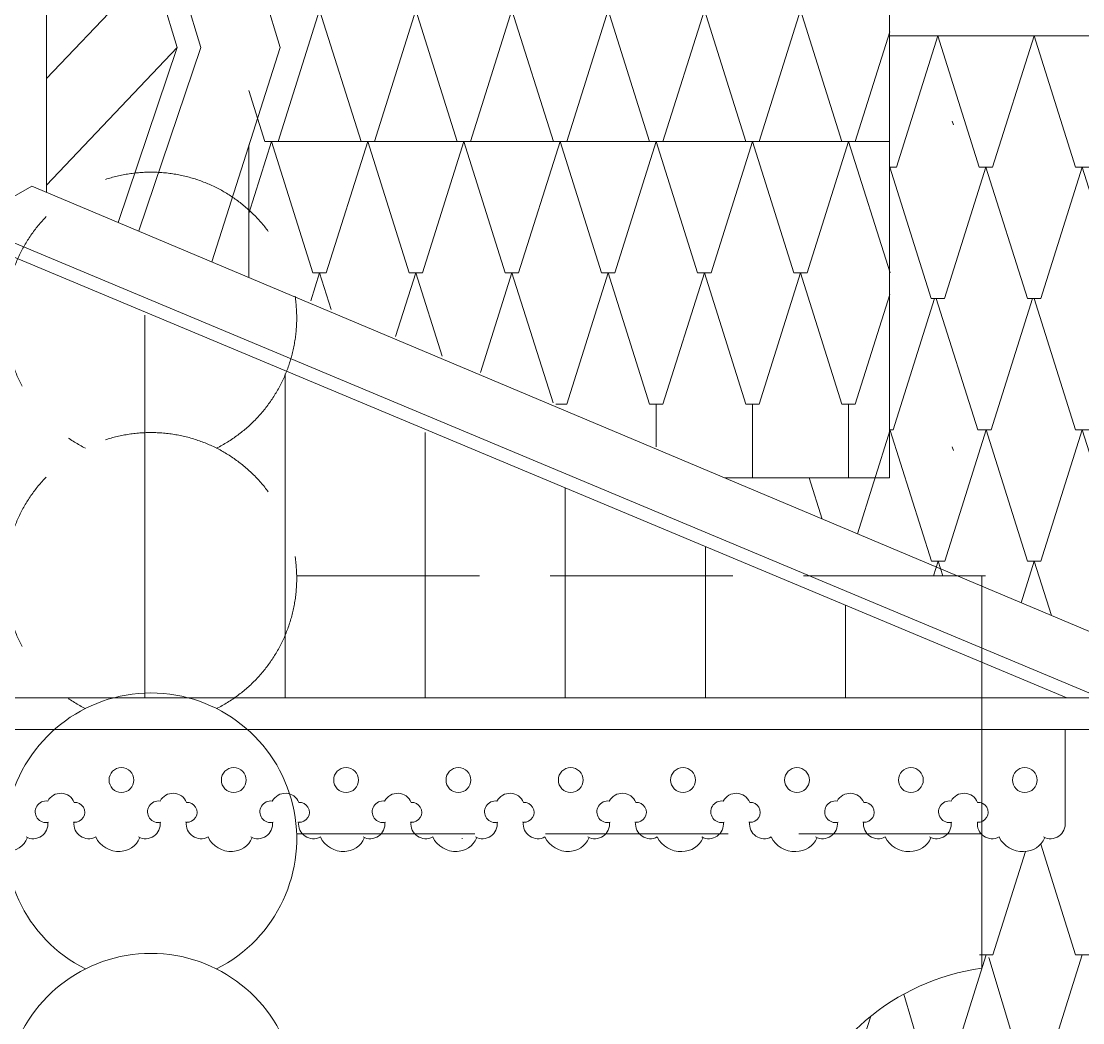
# Model space of a CAD drawing. Header units: millimetres. Extents: x 2399 to 111977, y 1313 to 59551.
# Drawn here: x 75553 to 77192, y 39727 to 41273 of the extents above; entities that cross this region are included whole.
import ezdxf

# ---------------------------------------------------------------- set-up
doc = ezdxf.new("R2010")
doc.units = ezdxf.units.MM
doc.linetypes.add('Невидимая', pattern=[391.222223, 282.222223, -109])
doc.layers.add('hatch1', color=7, linetype='Continuous', lineweight=20, true_color=0x6a6a6a)
doc.layers.add('main line', color=7, linetype='Continuous', lineweight=13)

msp = doc.modelspace()

# ---------------------------------------------------------------- linework, layer by layer
at = {"layer": 'hatch1', "color": 251, "linetype": 'Continuous', "lineweight": 20, "true_color": 0x6a6a6a}
for p, q in [((76013.6521, 41289.8265), (75949.704, 41087.1768)), ((76013.6521, 41289.8265), (76077.6002, 41087.1768)), ((76162.1397, 41289.8265), (76098.1915, 41087.1768)), ((76162.1397, 41289.8265), (76226.0878, 41087.1768)), ((76310.6273, 41289.8265), (76246.6791, 41087.1768)), ((76310.6273, 41289.8265), (76374.5754, 41087.1768)), ((76459.1149, 41289.8265), (76395.1667, 41087.1768)), ((76459.1149, 41289.8265), (76523.063, 41087.1768)), ((76607.6024, 41289.8265), (76543.6543, 41087.1768)), ((76607.6024, 41289.8265), (76671.5506, 41087.1768)), ((76756.09, 41289.8265), (76692.1419, 41087.1768)), ((76756.09, 41289.8265), (76820.0382, 41087.1768)), ((76894.0371, 41256.424), (76840.6295, 41087.1768)), ((76968.1644, 41250.1817), (76904.2162, 41047.532)), ((76968.1644, 41250.1817), (77032.1125, 41047.532)), ((77116.652, 41250.1817), (77052.7038, 41047.532)), ((77116.652, 41250.1817), (77180.6001, 41047.532)), ((75904.368, 41165.5919), (75929.1126, 41087.1768)), ((76990.4532, 41118.2734), (76992.1133, 41113.0124)), ((75939.4083, 41087.1768), (75904.368, 40976.1351)), ((75929.1126, 41087.1768), (75949.704, 41087.1768)), ((75939.4083, 41087.1768), (76003.3564, 40884.5271)), ((76087.8959, 41087.1768), (76023.9478, 40884.5271)), ((76077.6002, 41087.1768), (76098.1915, 41087.1768)), ((76087.8959, 41087.1768), (76151.844, 40884.5271)), ((76236.3835, 41087.1768), (76172.4353, 40884.5271)), ((76226.0878, 41087.1768), (76246.6791, 41087.1768)), ((76236.3835, 41087.1768), (76300.3316, 40884.5271)), ((76384.8711, 41087.1768), (76320.9229, 40884.5271)), ((76374.5754, 41087.1768), (76395.1667, 41087.1768)), ((76384.8711, 41087.1768), (76448.8192, 40884.5271)), ((76533.3586, 41087.1768), (76469.4105, 40884.5271)), ((76523.063, 41087.1768), (76543.6543, 41087.1768)), ((76533.3586, 41087.1768), (76597.3068, 40884.5271)), ((76681.8462, 41087.1768), (76617.8981, 40884.5271)), ((76671.5506, 41087.1768), (76692.1419, 41087.1768)), ((76681.8462, 41087.1768), (76745.7944, 40884.5271)), ((76830.3338, 41087.1768), (76766.3857, 40884.5271)), ((76820.0382, 41087.1768), (76840.6295, 41087.1768)), ((76830.3338, 41087.1768), (76894.282, 40884.5271)), ((76904.2162, 41047.532), (76893.6254, 41047.532)), ((76893.9206, 41047.532), (76957.8687, 40844.8823)), ((77042.4082, 41047.532), (76978.46, 40844.8823)), ((77052.7038, 41047.532), (77032.1125, 41047.532)), ((77042.4082, 41047.532), (77106.3563, 40844.8823)), ((77190.8958, 41047.532), (77126.9476, 40844.8823)), ((77201.1914, 41047.532), (77180.6001, 41047.532)), ((77190.8958, 41047.532), (77254.8439, 40844.8823)), ((76013.6521, 40884.5271), (75999.9732, 40841.1791)), ((76003.3564, 40884.5271), (76023.9478, 40884.5271)), ((76013.6521, 40884.5271), (76031.5235, 40827.8933)), ((76162.1397, 40884.5271), (76131.0438, 40785.9853)), ((76151.844, 40884.5271), (76172.4353, 40884.5271)), ((76162.1397, 40884.5271), (76202.7661, 40755.7832)), ((76310.6273, 40884.5271), (76262.1145, 40730.7916)), ((76300.3316, 40884.5271), (76320.9229, 40884.5271)), ((76310.6273, 40884.5271), (76310.393, 40883.7847)), ((76310.6273, 40884.5271), (76374.0088, 40683.673)), ((76310.6273, 40884.5271), (76310.9333, 40883.5572)), ((76459.1149, 40884.5271), (76395.1667, 40681.8774)), ((76448.8192, 40884.5271), (76469.4105, 40884.5271)), ((76459.1149, 40884.5271), (76523.063, 40681.8774)), ((76607.6024, 40884.5271), (76543.6543, 40681.8774)), ((76597.3068, 40884.5271), (76617.8981, 40884.5271)), ((76607.6024, 40884.5271), (76671.5506, 40681.8774)), ((76756.09, 40884.5271), (76692.1419, 40681.8774)), ((76745.7944, 40884.5271), (76766.3857, 40884.5271)), ((76756.09, 40884.5271), (76820.0382, 40681.8774)), ((76894.0371, 40851.1246), (76840.6295, 40681.8774)), ((76962.8913, 40844.8823), (76898.9432, 40642.2326)), ((76978.46, 40844.8823), (76957.8687, 40844.8823)), ((76965.6406, 40844.8823), (77029.5887, 40642.2326)), ((77114.1282, 40844.8823), (77050.18, 40642.2326)), ((77126.9476, 40844.8823), (77106.3563, 40844.8823)), ((77116.8774, 40844.8823), (77180.8255, 40642.2326)), ((76378.2728, 40681.8774), (76395.1667, 40681.8774)), ((76523.063, 40681.8774), (76543.6543, 40681.8774)), ((76533.3586, 40681.8774), (76533.3586, 40615.785)), ((76671.5506, 40681.8774), (76692.1419, 40681.8774)), ((76681.8462, 40681.8774), (76681.8462, 40567.851)), ((76820.0382, 40681.8774), (76840.6295, 40681.8774)), ((76830.3338, 40681.8774), (76830.3338, 40567.851)), ((76894.683, 40642.2326), (76843.9454, 40481.4467)), ((76898.9432, 40642.2326), (76893.6254, 40642.2326)), ((76894.683, 40640.8882), (76958.2069, 40439.5829)), ((77042.7463, 40642.2326), (76978.7982, 40439.5829)), ((77050.18, 40642.2326), (77029.5887, 40642.2326)), ((77042.6336, 40642.2326), (77106.5817, 40439.5829)), ((77191.1212, 40642.2326), (77127.1731, 40439.5829)), ((77201.4169, 40642.2326), (77180.8255, 40642.2326)), ((77191.0085, 40642.2326), (77254.9566, 40439.5829)), ((76990.4532, 40615.6093), (76992.1133, 40610.3483)), ((76769.6672, 40567.851), (76789.7285, 40504.2774)), ((76978.7982, 40439.5829), (76958.2069, 40439.5829)), ((76968.6153, 40439.5829), (76961.4248, 40416.7965)), ((76968.5025, 40439.5829), (76975.693, 40416.7965)), ((77116.9901, 40439.5829), (77096.6242, 40375.0439)), ((77127.1731, 40439.5829), (77106.5817, 40439.5829)), ((77116.8774, 40439.5829), (77143.4681, 40355.3179)), ((76233.5352, 40012.0384), (76233.8567, 40011.0192)), ((77103.4796, 39991.4692), (77053.042, 39831.6338)), ((77126.8428, 40002.7035), (77180.8255, 39831.6338)), ((77042.6336, 39831.6338), (76978.6855, 39628.9841)), ((77053.042, 39831.6338), (77032.4507, 39831.6338)), ((77047.0428, 39827.9439), (77106.469, 39628.9841)), ((77191.0085, 39831.6338), (77127.0603, 39628.9841)), ((77201.4169, 39831.6338), (77180.8255, 39831.6338)), ((76915.5663, 39771.368), (76958.0942, 39628.9841)), ((76864.4452, 39737.1557), (76830.3106, 39628.9841))]:
    msp.add_line(p, q, dxfattribs=at)
at = {"layer": 'main line', "color": 7, "linetype": 'Continuous', "lineweight": 13}
for p, q in [((75952.8027, 41232.2053), (75553.0181, 42537.3894)), ((76893.6254, 42470.5378), (76893.6254, 40567.851)), ((75830.4381, 41232.2053), (75552.5143, 42139.5485)), ((75591.7793, 42011.3591), (75591.7793, 41008.7329)), ((75793.9566, 41232.2053), (75591.7793, 41892.2574)), ((75755.7489, 41356.9428), (75591.7793, 41184.5224)), ((76893.6254, 41250.1817), (78139.7289, 41250.1817)), ((75793.9566, 41232.2053), (75591.7793, 41019.6081)), ((75793.9566, 41232.2053), (75702.6598, 40962.0412)), ((75830.4381, 41232.2053), (75734.755, 40949.0616)), ((75952.8027, 41232.2053), (75847.1403, 40901.4127)), ((75929.1126, 41087.1768), (76893.6254, 41087.1768)), ((75904.368, 40877.102), (75904.368, 41082.1504)), ((75469.9193, 40960.9039), (75569.4425, 41018.3636)), ((75569.2175, 41018.2337), (77347.6398, 40269.3414)), ((75469.9193, 40960.8807), (77219.7434, 40228.5703)), ((75469.9193, 40938.4306), (77167.3116, 40228.5703)), ((75743.9714, 40228.5703), (75743.9714, 40818.9094)), ((75960.2871, 40228.5703), (75960.2871, 40728.4448)), ((76176.6028, 40228.5703), (76176.6028, 40637.9802)), ((76638.758, 40567.851), (76893.6254, 40567.851)), ((76392.9185, 40228.5703), (76392.9185, 40552.4264)), ((76609.2342, 40228.5703), (76609.2342, 40461.9618)), ((77035.761, 39811.2081), (77035.761, 40416.7965)), ((76825.5499, 40228.5703), (76825.5499, 40371.4972)), ((77335.0492, 40228.5703), (74070.4388, 40228.5703)), ((77328.1466, 40179.4455), (74109.1805, 40179.4455)), ((77164.601, 40036.4966), (77164.601, 40179.5611))]:
    msp.add_line(p, q, dxfattribs=at)
at = {"layer": 'main line', "color": 7, "linetype": 'Невидимая', "lineweight": 13}
for p, q in [((75978.285, 40416.7965), (77041.8788, 40416.7965)), ((77035.761, 40018.8627), (75978.2508, 40018.8627))]:
    msp.add_line(p, q, dxfattribs=at)
at = {"layer": 'main line', "color": 7, "linetype": 'Continuous', "lineweight": 13, "flags": 128}
for points in [[(75595.2721, 40036.4966, -1.219803903), (75593.8417, 40069.1785, -0.63216014), (75634.8057, 40067.1802, -1.067465283), (75634.571, 40036.4966, 0.60309642), (75667.9627, 40013.7303)], [(75595.2721, 40036.4966, -1.219803903), (75593.8417, 40069.1785, -0.63216014), (75634.8057, 40067.1802, -1.067465283), (75634.571, 40036.4966, 0.60309642), (75667.9627, 40013.7303)], [(75595.2721, 40036.4966, -1.219803903), (75593.8417, 40069.1785, -0.63216014), (75634.8057, 40067.1802, -1.067465283), (75634.571, 40036.4966, 0.60309642), (75667.9627, 40013.7303)], [(75595.2721, 40036.4966, -1.219803903), (75593.8417, 40069.1785, -0.63216014), (75634.8057, 40067.1802, -1.067465283), (75634.571, 40036.4966, 0.60309642), (75667.9627, 40013.7303)], [(75595.2721, 40036.4966, -1.219803903), (75593.8417, 40069.1785, -0.63216014), (75634.8057, 40067.1802, -1.067465283), (75634.571, 40036.4966, 0.60309642), (75667.9627, 40013.7303)], [(75595.2721, 40036.4966, -1.219803903), (75593.8417, 40069.1785, -0.63216014), (75634.8057, 40067.1802, -1.067465283), (75634.571, 40036.4966, 0.60309642), (75667.9627, 40013.7303)], [(75768.6841, 40036.4966, -1.219803903), (75767.2537, 40069.1785, -0.63216014), (75808.2177, 40067.1802, -1.067465283), (75807.9829, 40036.4966, 0.60309642), (75841.3747, 40013.7303)], [(75768.6841, 40036.4966, -1.219803903), (75767.2537, 40069.1785, -0.63216014), (75808.2177, 40067.1802, -1.067465283), (75807.9829, 40036.4966, 0.60309642), (75841.3747, 40013.7303)], [(75768.6841, 40036.4966, -1.219803903), (75767.2537, 40069.1785, -0.63216014), (75808.2177, 40067.1802, -1.067465283), (75807.9829, 40036.4966, 0.60309642), (75841.3747, 40013.7303)], [(75768.6841, 40036.4966, -1.219803903), (75767.2537, 40069.1785, -0.63216014), (75808.2177, 40067.1802, -1.067465283), (75807.9829, 40036.4966, 0.60309642), (75841.3747, 40013.7303)], [(75768.6841, 40036.4966, -1.219803903), (75767.2537, 40069.1785, -0.63216014), (75808.2177, 40067.1802, -1.067465283), (75807.9829, 40036.4966, 0.60309642), (75841.3747, 40013.7303)], [(75768.6841, 40036.4966, -1.219803903), (75767.2537, 40069.1785, -0.63216014), (75808.2177, 40067.1802, -1.067465283), (75807.9829, 40036.4966, 0.60309642), (75841.3747, 40013.7303)], [(75942.0961, 40036.4966, -1.219803903), (75940.6656, 40069.1785, -0.63216014), (75981.6296, 40067.1802, -1.067465283), (75981.3949, 40036.4966, 0.60309642), (76014.7867, 40013.7303)], [(75942.0961, 40036.4966, -1.219803903), (75940.6656, 40069.1785, -0.63216014), (75981.6296, 40067.1802, -1.067465283), (75981.3949, 40036.4966, 0.60309642), (76014.7867, 40013.7303)], [(75942.0961, 40036.4966, -1.219803903), (75940.6656, 40069.1785, -0.63216014), (75981.6296, 40067.1802, -1.067465283), (75981.3949, 40036.4966, 0.60309642), (76014.7867, 40013.7303)], [(75942.0961, 40036.4966, -1.219803903), (75940.6656, 40069.1785, -0.63216014), (75981.6296, 40067.1802, -1.067465283), (75981.3949, 40036.4966, 0.60309642), (76014.7867, 40013.7303)], [(75942.0961, 40036.4966, -1.219803903), (75940.6656, 40069.1785, -0.63216014), (75981.6296, 40067.1802, -1.067465283), (75981.3949, 40036.4966, 0.60309642), (76014.7867, 40013.7303)], [(75942.0961, 40036.4966, -1.219803903), (75940.6656, 40069.1785, -0.63216014), (75981.6296, 40067.1802, -1.067465283), (75981.3949, 40036.4966, 0.60309642), (76014.7867, 40013.7303)], [(76115.508, 40036.4966, -1.219803903), (76114.0776, 40069.1785, -0.63216014), (76155.0416, 40067.1802, -1.067465283), (76154.8069, 40036.4966, 0.60309642), (76188.1986, 40013.7303)], [(76115.508, 40036.4966, -1.219803903), (76114.0776, 40069.1785, -0.63216014), (76155.0416, 40067.1802, -1.067465283), (76154.8069, 40036.4966, 0.60309642), (76188.1986, 40013.7303)], [(76115.508, 40036.4966, -1.219803903), (76114.0776, 40069.1785, -0.63216014), (76155.0416, 40067.1802, -1.067465283), (76154.8069, 40036.4966, 0.60309642), (76188.1986, 40013.7303)], [(76115.508, 40036.4966, -1.219803903), (76114.0776, 40069.1785, -0.63216014), (76155.0416, 40067.1802, -1.067465283), (76154.8069, 40036.4966, 0.60309642), (76188.1986, 40013.7303)], [(76115.508, 40036.4966, -1.219803903), (76114.0776, 40069.1785, -0.63216014), (76155.0416, 40067.1802, -1.067465283), (76154.8069, 40036.4966, 0.60309642), (76188.1986, 40013.7303)], [(76115.508, 40036.4966, -1.219803903), (76114.0776, 40069.1785, -0.63216014), (76155.0416, 40067.1802, -1.067465283), (76154.8069, 40036.4966, 0.60309642), (76188.1986, 40013.7303)], [(76288.92, 40036.4966, -1.219803903), (76287.4896, 40069.1785, -0.63216014), (76328.4536, 40067.1802, -1.067465283), (76328.2188, 40036.4966, 0.60309642), (76361.6106, 40013.7303)], [(76288.92, 40036.4966, -1.219803903), (76287.4896, 40069.1785, -0.63216014), (76328.4536, 40067.1802, -1.067465283), (76328.2188, 40036.4966, 0.60309642), (76361.6106, 40013.7303)], [(76288.92, 40036.4966, -1.219803903), (76287.4896, 40069.1785, -0.63216014), (76328.4536, 40067.1802, -1.067465283), (76328.2188, 40036.4966, 0.60309642), (76361.6106, 40013.7303)], [(76288.92, 40036.4966, -1.219803903), (76287.4896, 40069.1785, -0.63216014), (76328.4536, 40067.1802, -1.067465283), (76328.2188, 40036.4966, 0.60309642), (76361.6106, 40013.7303)], [(76288.92, 40036.4966, -1.219803903), (76287.4896, 40069.1785, -0.63216014), (76328.4536, 40067.1802, -1.067465283), (76328.2188, 40036.4966, 0.60309642), (76361.6106, 40013.7303)], [(76288.92, 40036.4966, -1.219803903), (76287.4896, 40069.1785, -0.63216014), (76328.4536, 40067.1802, -1.067465283), (76328.2188, 40036.4966, 0.60309642), (76361.6106, 40013.7303)], [(76462.332, 40036.4966, -1.219803903), (76460.9015, 40069.1785, -0.63216014), (76501.8655, 40067.1802, -1.067465283), (76501.6308, 40036.4966, 0.60309642), (76535.0226, 40013.7303)], [(76462.332, 40036.4966, -1.219803903), (76460.9015, 40069.1785, -0.63216014), (76501.8655, 40067.1802, -1.067465283), (76501.6308, 40036.4966, 0.60309642), (76535.0226, 40013.7303)], [(76462.332, 40036.4966, -1.219803903), (76460.9015, 40069.1785, -0.63216014), (76501.8655, 40067.1802, -1.067465283), (76501.6308, 40036.4966, 0.60309642), (76535.0226, 40013.7303)], [(76462.332, 40036.4966, -1.219803903), (76460.9015, 40069.1785, -0.63216014), (76501.8655, 40067.1802, -1.067465283), (76501.6308, 40036.4966, 0.60309642), (76535.0226, 40013.7303)], [(76462.332, 40036.4966, -1.219803903), (76460.9015, 40069.1785, -0.63216014), (76501.8655, 40067.1802, -1.067465283), (76501.6308, 40036.4966, 0.60309642), (76535.0226, 40013.7303)], [(76462.332, 40036.4966, -1.219803903), (76460.9015, 40069.1785, -0.63216014), (76501.8655, 40067.1802, -1.067465283), (76501.6308, 40036.4966, 0.60309642), (76535.0226, 40013.7303)], [(76638.1987, 40036.4966, -1.219803903), (76636.7682, 40069.1785, -0.63216014), (76677.7322, 40067.1802, -1.067465283), (76677.4975, 40036.4966, 0.60309642), (76710.8892, 40013.7303)], [(76638.1987, 40036.4966, -1.219803903), (76636.7682, 40069.1785, -0.63216014), (76677.7322, 40067.1802, -1.067465283), (76677.4975, 40036.4966, 0.60309642), (76710.8892, 40013.7303)], [(76638.1987, 40036.4966, -1.219803903), (76636.7682, 40069.1785, -0.63216014), (76677.7322, 40067.1802, -1.067465283), (76677.4975, 40036.4966, 0.60309642), (76710.8892, 40013.7303)], [(76638.1987, 40036.4966, -1.219803903), (76636.7682, 40069.1785, -0.63216014), (76677.7322, 40067.1802, -1.067465283), (76677.4975, 40036.4966, 0.60309642), (76710.8892, 40013.7303)], [(76638.1987, 40036.4966, -1.219803903), (76636.7682, 40069.1785, -0.63216014), (76677.7322, 40067.1802, -1.067465283), (76677.4975, 40036.4966, 0.60309642), (76710.8892, 40013.7303)], [(76638.1987, 40036.4966, -1.219803903), (76636.7682, 40069.1785, -0.63216014), (76677.7322, 40067.1802, -1.067465283), (76677.4975, 40036.4966, 0.60309642), (76710.8892, 40013.7303)], [(76814.0654, 40036.4966, -1.219803903), (76812.6349, 40069.1785, -0.63216014), (76853.5989, 40067.1802, -1.067465283), (76853.3642, 40036.4966, 0.60309642), (76886.7559, 40013.7303)], [(76814.0654, 40036.4966, -1.219803903), (76812.6349, 40069.1785, -0.63216014), (76853.5989, 40067.1802, -1.067465283), (76853.3642, 40036.4966, 0.60309642), (76886.7559, 40013.7303)], [(76814.0654, 40036.4966, -1.219803903), (76812.6349, 40069.1785, -0.63216014), (76853.5989, 40067.1802, -1.067465283), (76853.3642, 40036.4966, 0.60309642), (76886.7559, 40013.7303)], [(76814.0654, 40036.4966, -1.219803903), (76812.6349, 40069.1785, -0.63216014), (76853.5989, 40067.1802, -1.067465283), (76853.3642, 40036.4966, 0.60309642), (76886.7559, 40013.7303)], [(76814.0654, 40036.4966, -1.219803903), (76812.6349, 40069.1785, -0.63216014), (76853.5989, 40067.1802, -1.067465283), (76853.3642, 40036.4966, 0.60309642), (76886.7559, 40013.7303)], [(76814.0654, 40036.4966, -1.219803903), (76812.6349, 40069.1785, -0.63216014), (76853.5989, 40067.1802, -1.067465283), (76853.3642, 40036.4966, 0.60309642), (76886.7559, 40013.7303)], [(76989.9321, 40036.4966, -1.219803903), (76988.5016, 40069.1785, -0.63216014), (77029.4656, 40067.1802, -1.067465283), (77029.2309, 40036.4966, 0.60309642), (77062.6226, 40013.7303)], [(76989.9321, 40036.4966, -1.219803903), (76988.5016, 40069.1785, -0.63216014), (77029.4656, 40067.1802, -1.067465283), (77029.2309, 40036.4966, 0.60309642), (77062.6226, 40013.7303)], [(76989.9321, 40036.4966, -1.219803903), (76988.5016, 40069.1785, -0.63216014), (77029.4656, 40067.1802, -1.067465283), (77029.2309, 40036.4966, 0.60309642), (77062.6226, 40013.7303)], [(76989.9321, 40036.4966, -1.219803903), (76988.5016, 40069.1785, -0.63216014), (77029.4656, 40067.1802, -1.067465283), (77029.2309, 40036.4966, 0.60309642), (77062.6226, 40013.7303)], [(76989.9321, 40036.4966, -1.219803903), (76988.5016, 40069.1785, -0.63216014), (77029.4656, 40067.1802, -1.067465283), (77029.2309, 40036.4966, 0.60309642), (77062.6226, 40013.7303)], [(76989.9321, 40036.4966, -1.219803903), (76988.5016, 40069.1785, -0.63216014), (77029.4656, 40067.1802, -1.067465283), (77029.2309, 40036.4966, 0.60309642), (77062.6226, 40013.7303)], [(75594.0744, 40036.4966, -0.60309642), (75560.6827, 40013.7303)], [(75594.0744, 40036.4966, -0.60309642), (75560.6827, 40013.7303)], [(75594.0744, 40036.4966, -0.60309642), (75560.6827, 40013.7303)], [(75594.0744, 40036.4966, -0.60309642), (75560.6827, 40013.7303)], [(75594.0744, 40036.4966, -0.60309642), (75560.6827, 40013.7303)], [(75594.0744, 40036.4966, -0.60309642), (75560.6827, 40013.7303)], [(75633.3733, 40036.4966, 0.017938026), (75634.5446, 40036.2527)], [(75633.3733, 40036.4966, 0.017938026), (75634.5446, 40036.2527)], [(75633.3733, 40036.4966, 0.017938026), (75634.5446, 40036.2527)], [(75633.3733, 40036.4966, 0.017938026), (75634.5446, 40036.2527)], [(75633.3733, 40036.4966, 0.017938026), (75634.5446, 40036.2527)], [(75633.3733, 40036.4966, 0.017938026), (75634.5446, 40036.2527)], [(75767.4864, 40036.4966, -0.60309642), (75734.0946, 40013.7303)], [(75767.4864, 40036.4966, -0.60309642), (75734.0946, 40013.7303)], [(75767.4864, 40036.4966, -0.60309642), (75734.0946, 40013.7303)], [(75767.4864, 40036.4966, -0.60309642), (75734.0946, 40013.7303)], [(75767.4864, 40036.4966, -0.60309642), (75734.0946, 40013.7303)], [(75767.4864, 40036.4966, -0.60309642), (75734.0946, 40013.7303)], [(75806.7852, 40036.4966, 0.017938026), (75807.9566, 40036.2527)], [(75806.7852, 40036.4966, 0.017938026), (75807.9566, 40036.2527)], [(75806.7852, 40036.4966, 0.017938026), (75807.9566, 40036.2527)], [(75806.7852, 40036.4966, 0.017938026), (75807.9566, 40036.2527)], [(75806.7852, 40036.4966, 0.017938026), (75807.9566, 40036.2527)], [(75806.7852, 40036.4966, 0.017938026), (75807.9566, 40036.2527)], [(75940.8984, 40036.4966, -0.60309642), (75907.5066, 40013.7303)], [(75940.8984, 40036.4966, -0.60309642), (75907.5066, 40013.7303)], [(75940.8984, 40036.4966, -0.60309642), (75907.5066, 40013.7303)], [(75940.8984, 40036.4966, -0.60309642), (75907.5066, 40013.7303)], [(75940.8984, 40036.4966, -0.60309642), (75907.5066, 40013.7303)], [(75940.8984, 40036.4966, -0.60309642), (75907.5066, 40013.7303)], [(75980.1972, 40036.4966, 0.017938026), (75981.3685, 40036.2527)], [(75980.1972, 40036.4966, 0.017938026), (75981.3685, 40036.2527)], [(75980.1972, 40036.4966, 0.017938026), (75981.3685, 40036.2527)], [(75980.1972, 40036.4966, 0.017938026), (75981.3685, 40036.2527)], [(75980.1972, 40036.4966, 0.017938026), (75981.3685, 40036.2527)], [(75980.1972, 40036.4966, 0.017938026), (75981.3685, 40036.2527)], [(76114.3103, 40036.4966, -0.60309642), (76080.9186, 40013.7303)], [(76114.3103, 40036.4966, -0.60309642), (76080.9186, 40013.7303)], [(76114.3103, 40036.4966, -0.60309642), (76080.9186, 40013.7303)], [(76114.3103, 40036.4966, -0.60309642), (76080.9186, 40013.7303)], [(76114.3103, 40036.4966, -0.60309642), (76080.9186, 40013.7303)], [(76114.3103, 40036.4966, -0.60309642), (76080.9186, 40013.7303)], [(76153.6091, 40036.4966, 0.017938026), (76154.7805, 40036.2527)], [(76153.6091, 40036.4966, 0.017938026), (76154.7805, 40036.2527)], [(76153.6091, 40036.4966, 0.017938026), (76154.7805, 40036.2527)], [(76153.6091, 40036.4966, 0.017938026), (76154.7805, 40036.2527)], [(76153.6091, 40036.4966, 0.017938026), (76154.7805, 40036.2527)], [(76153.6091, 40036.4966, 0.017938026), (76154.7805, 40036.2527)], [(76287.7223, 40036.4966, -0.60309642), (76254.3305, 40013.7303)], [(76287.7223, 40036.4966, -0.60309642), (76254.3305, 40013.7303)], [(76287.7223, 40036.4966, -0.60309642), (76254.3305, 40013.7303)], [(76287.7223, 40036.4966, -0.60309642), (76254.3305, 40013.7303)], [(76287.7223, 40036.4966, -0.60309642), (76254.3305, 40013.7303)], [(76287.7223, 40036.4966, -0.60309642), (76254.3305, 40013.7303)], [(76327.0211, 40036.4966, 0.017938026), (76328.1925, 40036.2527)], [(76327.0211, 40036.4966, 0.017938026), (76328.1925, 40036.2527)], [(76327.0211, 40036.4966, 0.017938026), (76328.1925, 40036.2527)], [(76327.0211, 40036.4966, 0.017938026), (76328.1925, 40036.2527)], [(76327.0211, 40036.4966, 0.017938026), (76328.1925, 40036.2527)], [(76327.0211, 40036.4966, 0.017938026), (76328.1925, 40036.2527)], [(76461.1343, 40036.4966, -0.60309642), (76427.7425, 40013.7303)], [(76461.1343, 40036.4966, -0.60309642), (76427.7425, 40013.7303)], [(76461.1343, 40036.4966, -0.60309642), (76427.7425, 40013.7303)], [(76461.1343, 40036.4966, -0.60309642), (76427.7425, 40013.7303)], [(76461.1343, 40036.4966, -0.60309642), (76427.7425, 40013.7303)], [(76461.1343, 40036.4966, -0.60309642), (76427.7425, 40013.7303)], [(76500.4331, 40036.4966, 0.017938026), (76501.6044, 40036.2527)], [(76500.4331, 40036.4966, 0.017938026), (76501.6044, 40036.2527)], [(76500.4331, 40036.4966, 0.017938026), (76501.6044, 40036.2527)], [(76500.4331, 40036.4966, 0.017938026), (76501.6044, 40036.2527)], [(76500.4331, 40036.4966, 0.017938026), (76501.6044, 40036.2527)], [(76500.4331, 40036.4966, 0.017938026), (76501.6044, 40036.2527)], [(76637.001, 40036.4966, -0.60309642), (76603.6092, 40013.7303)], [(76637.001, 40036.4966, -0.60309642), (76603.6092, 40013.7303)], [(76637.001, 40036.4966, -0.60309642), (76603.6092, 40013.7303)], [(76637.001, 40036.4966, -0.60309642), (76603.6092, 40013.7303)], [(76637.001, 40036.4966, -0.60309642), (76603.6092, 40013.7303)], [(76637.001, 40036.4966, -0.60309642), (76603.6092, 40013.7303)], [(76676.2998, 40036.4966, 0.017938026), (76677.4711, 40036.2527)], [(76676.2998, 40036.4966, 0.017938026), (76677.4711, 40036.2527)], [(76676.2998, 40036.4966, 0.017938026), (76677.4711, 40036.2527)], [(76676.2998, 40036.4966, 0.017938026), (76677.4711, 40036.2527)], [(76676.2998, 40036.4966, 0.017938026), (76677.4711, 40036.2527)], [(76676.2998, 40036.4966, 0.017938026), (76677.4711, 40036.2527)], [(76812.8677, 40036.4966, -0.60309642), (76779.4759, 40013.7303)], [(76812.8677, 40036.4966, -0.60309642), (76779.4759, 40013.7303)], [(76812.8677, 40036.4966, -0.60309642), (76779.4759, 40013.7303)], [(76812.8677, 40036.4966, -0.60309642), (76779.4759, 40013.7303)], [(76812.8677, 40036.4966, -0.60309642), (76779.4759, 40013.7303)], [(76812.8677, 40036.4966, -0.60309642), (76779.4759, 40013.7303)], [(76852.1665, 40036.4966, 0.017938026), (76853.3378, 40036.2527)], [(76852.1665, 40036.4966, 0.017938026), (76853.3378, 40036.2527)], [(76852.1665, 40036.4966, 0.017938026), (76853.3378, 40036.2527)], [(76852.1665, 40036.4966, 0.017938026), (76853.3378, 40036.2527)], [(76852.1665, 40036.4966, 0.017938026), (76853.3378, 40036.2527)], [(76852.1665, 40036.4966, 0.017938026), (76853.3378, 40036.2527)], [(76988.7343, 40036.4966, -0.60309642), (76955.3426, 40013.7303)], [(76988.7343, 40036.4966, -0.60309642), (76955.3426, 40013.7303)], [(76988.7343, 40036.4966, -0.60309642), (76955.3426, 40013.7303)], [(76988.7343, 40036.4966, -0.60309642), (76955.3426, 40013.7303)], [(76988.7343, 40036.4966, -0.60309642), (76955.3426, 40013.7303)], [(76988.7343, 40036.4966, -0.60309642), (76955.3426, 40013.7303)], [(77164.601, 40036.4966, -0.60309642), (77131.2093, 40013.7303)], [(77164.601, 40036.4966, -0.60309642), (77131.2093, 40013.7303)], [(77164.601, 40036.4966, -0.60309642), (77131.2093, 40013.7303)], [(77164.601, 40036.4966, -0.60309642), (77131.2093, 40013.7303)], [(77164.601, 40036.4966, -0.60309642), (77131.2093, 40013.7303)], [(77164.601, 40036.4966, -0.60309642), (77131.2093, 40013.7303)], [(75562.7971, 40012.7454, -0.304535594), (75530.0237, 39991.3868)], [(75562.7971, 40012.7454, -0.304535594), (75530.0237, 39991.3868)], [(75562.7971, 40012.7454, -0.304535594), (75530.0237, 39991.3868)], [(75562.7971, 40012.7454, -0.304535594), (75530.0237, 39991.3868)], [(75562.7971, 40012.7454, -0.304535594), (75530.0237, 39991.3868)], [(75562.7971, 40012.7454, -0.304535594), (75530.0237, 39991.3868)], [(75705.8904, 39991.3868, -0.304535594), (75667.9627, 40013.7303)], [(75705.8904, 39991.3868, -0.304535594), (75667.9627, 40013.7303)], [(75705.8904, 39991.3868, -0.304535594), (75667.9627, 40013.7303)], [(75705.8904, 39991.3868, -0.304535594), (75667.9627, 40013.7303)], [(75705.8904, 39991.3868, -0.304535594), (75667.9627, 40013.7303)], [(75705.8904, 39991.3868, -0.304535594), (75667.9627, 40013.7303)], [(75736.209, 40012.7454, -0.304535594), (75703.4357, 39991.3868)], [(75736.209, 40012.7454, -0.304535594), (75703.4357, 39991.3868)], [(75736.209, 40012.7454, -0.304535594), (75703.4357, 39991.3868)], [(75736.209, 40012.7454, -0.304535594), (75703.4357, 39991.3868)], [(75736.209, 40012.7454, -0.304535594), (75703.4357, 39991.3868)], [(75736.209, 40012.7454, -0.304535594), (75703.4357, 39991.3868)], [(75879.3024, 39991.3868, -0.304535594), (75841.3747, 40013.7303)], [(75879.3024, 39991.3868, -0.304535594), (75841.3747, 40013.7303)], [(75879.3024, 39991.3868, -0.304535594), (75841.3747, 40013.7303)], [(75879.3024, 39991.3868, -0.304535594), (75841.3747, 40013.7303)], [(75879.3024, 39991.3868, -0.304535594), (75841.3747, 40013.7303)], [(75879.3024, 39991.3868, -0.304535594), (75841.3747, 40013.7303)], [(75909.621, 40012.7454, -0.304535594), (75876.8476, 39991.3868)], [(75909.621, 40012.7454, -0.304535594), (75876.8476, 39991.3868)], [(75909.621, 40012.7454, -0.304535594), (75876.8476, 39991.3868)], [(75909.621, 40012.7454, -0.304535594), (75876.8476, 39991.3868)], [(75909.621, 40012.7454, -0.304535594), (75876.8476, 39991.3868)], [(75909.621, 40012.7454, -0.304535594), (75876.8476, 39991.3868)], [(76052.7143, 39991.3868, -0.304535594), (76014.7867, 40013.7303)], [(76052.7143, 39991.3868, -0.304535594), (76014.7867, 40013.7303)], [(76052.7143, 39991.3868, -0.304535594), (76014.7867, 40013.7303)], [(76052.7143, 39991.3868, -0.304535594), (76014.7867, 40013.7303)], [(76052.7143, 39991.3868, -0.304535594), (76014.7867, 40013.7303)], [(76052.7143, 39991.3868, -0.304535594), (76014.7867, 40013.7303)], [(76083.033, 40012.7454, -0.304535594), (76050.2596, 39991.3868)], [(76083.033, 40012.7454, -0.304535594), (76050.2596, 39991.3868)], [(76083.033, 40012.7454, -0.304535594), (76050.2596, 39991.3868)], [(76083.033, 40012.7454, -0.304535594), (76050.2596, 39991.3868)], [(76083.033, 40012.7454, -0.304535594), (76050.2596, 39991.3868)], [(76083.033, 40012.7454, -0.304535594), (76050.2596, 39991.3868)], [(76226.1263, 39991.3868, -0.304535594), (76188.1986, 40013.7303)], [(76226.1263, 39991.3868, -0.304535594), (76188.1986, 40013.7303)], [(76226.1263, 39991.3868, -0.304535594), (76188.1986, 40013.7303)], [(76226.1263, 39991.3868, -0.304535594), (76188.1986, 40013.7303)], [(76226.1263, 39991.3868, -0.304535594), (76188.1986, 40013.7303)], [(76226.1263, 39991.3868, -0.304535594), (76188.1986, 40013.7303)], [(76256.4449, 40012.7454, -0.304535594), (76223.6716, 39991.3868)], [(76256.4449, 40012.7454, -0.304535594), (76223.6716, 39991.3868)], [(76256.4449, 40012.7454, -0.304535594), (76223.6716, 39991.3868)], [(76256.4449, 40012.7454, -0.304535594), (76223.6716, 39991.3868)], [(76256.4449, 40012.7454, -0.304535594), (76223.6716, 39991.3868)], [(76256.4449, 40012.7454, -0.304535594), (76223.6716, 39991.3868)], [(76399.5383, 39991.3868, -0.304535594), (76361.6106, 40013.7303)], [(76399.5383, 39991.3868, -0.304535594), (76361.6106, 40013.7303)], [(76399.5383, 39991.3868, -0.304535594), (76361.6106, 40013.7303)], [(76399.5383, 39991.3868, -0.304535594), (76361.6106, 40013.7303)], [(76399.5383, 39991.3868, -0.304535594), (76361.6106, 40013.7303)], [(76399.5383, 39991.3868, -0.304535594), (76361.6106, 40013.7303)], [(76429.8569, 40012.7454, -0.304535594), (76397.0835, 39991.3868)], [(76429.8569, 40012.7454, -0.304535594), (76397.0835, 39991.3868)], [(76429.8569, 40012.7454, -0.304535594), (76397.0835, 39991.3868)], [(76429.8569, 40012.7454, -0.304535594), (76397.0835, 39991.3868)], [(76429.8569, 40012.7454, -0.304535594), (76397.0835, 39991.3868)], [(76429.8569, 40012.7454, -0.304535594), (76397.0835, 39991.3868)], [(76572.9502, 39991.3868, -0.304535594), (76535.0226, 40013.7303)], [(76572.9502, 39991.3868, -0.304535594), (76535.0226, 40013.7303)], [(76572.9502, 39991.3868, -0.304535594), (76535.0226, 40013.7303)], [(76572.9502, 39991.3868, -0.304535594), (76535.0226, 40013.7303)], [(76572.9502, 39991.3868, -0.304535594), (76535.0226, 40013.7303)], [(76572.9502, 39991.3868, -0.304535594), (76535.0226, 40013.7303)], [(76605.7236, 40012.7454, -0.304535594), (76572.9502, 39991.3868)], [(76605.7236, 40012.7454, -0.304535594), (76572.9502, 39991.3868)], [(76605.7236, 40012.7454, -0.304535594), (76572.9502, 39991.3868)], [(76605.7236, 40012.7454, -0.304535594), (76572.9502, 39991.3868)], [(76605.7236, 40012.7454, -0.304535594), (76572.9502, 39991.3868)], [(76605.7236, 40012.7454, -0.304535594), (76572.9502, 39991.3868)], [(76748.8169, 39991.3868, -0.304535594), (76710.8892, 40013.7303)], [(76748.8169, 39991.3868, -0.304535594), (76710.8892, 40013.7303)], [(76748.8169, 39991.3868, -0.304535594), (76710.8892, 40013.7303)], [(76748.8169, 39991.3868, -0.304535594), (76710.8892, 40013.7303)], [(76748.8169, 39991.3868, -0.304535594), (76710.8892, 40013.7303)], [(76748.8169, 39991.3868, -0.304535594), (76710.8892, 40013.7303)], [(76781.5903, 40012.7454, -0.304535594), (76748.8169, 39991.3868)], [(76781.5903, 40012.7454, -0.304535594), (76748.8169, 39991.3868)], [(76781.5903, 40012.7454, -0.304535594), (76748.8169, 39991.3868)], [(76781.5903, 40012.7454, -0.304535594), (76748.8169, 39991.3868)], [(76781.5903, 40012.7454, -0.304535594), (76748.8169, 39991.3868)], [(76781.5903, 40012.7454, -0.304535594), (76748.8169, 39991.3868)], [(76924.6836, 39991.3868, -0.304535594), (76886.7559, 40013.7303)], [(76924.6836, 39991.3868, -0.304535594), (76886.7559, 40013.7303)], [(76924.6836, 39991.3868, -0.304535594), (76886.7559, 40013.7303)], [(76924.6836, 39991.3868, -0.304535594), (76886.7559, 40013.7303)], [(76924.6836, 39991.3868, -0.304535594), (76886.7559, 40013.7303)], [(76924.6836, 39991.3868, -0.304535594), (76886.7559, 40013.7303)], [(76957.457, 40012.7454, -0.304535594), (76924.6836, 39991.3868)], [(76957.457, 40012.7454, -0.304535594), (76924.6836, 39991.3868)], [(76957.457, 40012.7454, -0.304535594), (76924.6836, 39991.3868)], [(76957.457, 40012.7454, -0.304535594), (76924.6836, 39991.3868)], [(76957.457, 40012.7454, -0.304535594), (76924.6836, 39991.3868)], [(76957.457, 40012.7454, -0.304535594), (76924.6836, 39991.3868)], [(77100.5503, 39991.3868, -0.304535594), (77062.6226, 40013.7303)], [(77100.5503, 39991.3868, -0.304535594), (77062.6226, 40013.7303)], [(77100.5503, 39991.3868, -0.304535594), (77062.6226, 40013.7303)], [(77100.5503, 39991.3868, -0.304535594), (77062.6226, 40013.7303)], [(77100.5503, 39991.3868, -0.304535594), (77062.6226, 40013.7303)], [(77100.5503, 39991.3868, -0.304535594), (77062.6226, 40013.7303)], [(77133.3237, 40012.7454, -0.304535594), (77100.5503, 39991.3868)], [(77133.3237, 40012.7454, -0.304535594), (77100.5503, 39991.3868)], [(77133.3237, 40012.7454, -0.304535594), (77100.5503, 39991.3868)], [(77133.3237, 40012.7454, -0.304535594), (77100.5503, 39991.3868)], [(77133.3237, 40012.7454, -0.304535594), (77100.5503, 39991.3868)], [(77133.3237, 40012.7454, -0.304535594), (77100.5503, 39991.3868)]]:
    msp.add_lwpolyline(points, format="xyb", dxfattribs=at)
at = {"layer": 'main line', "color": 7, "linetype": 'Continuous', "lineweight": 13}
for centre in [(75707.6974, 40101.6093), (75707.6974, 40101.6093), (75707.6974, 40101.6093), (75707.6974, 40101.6093), (75707.6974, 40101.6093), (75707.6974, 40101.6093), (75881.1094, 40101.6093), (75881.1094, 40101.6093), (75881.1094, 40101.6093), (75881.1094, 40101.6093), (75881.1094, 40101.6093), (75881.1094, 40101.6093), (76054.5214, 40101.6093), (76054.5214, 40101.6093), (76054.5214, 40101.6093), (76054.5214, 40101.6093), (76054.5214, 40101.6093), (76054.5214, 40101.6093), (76227.9333, 40101.6093), (76227.9333, 40101.6093), (76227.9333, 40101.6093), (76227.9333, 40101.6093), (76227.9333, 40101.6093), (76227.9333, 40101.6093), (76401.3453, 40101.6093), (76401.3453, 40101.6093), (76401.3453, 40101.6093), (76401.3453, 40101.6093), (76401.3453, 40101.6093), (76401.3453, 40101.6093), (76574.7573, 40101.6093), (76574.7573, 40101.6093), (76574.7573, 40101.6093), (76574.7573, 40101.6093), (76574.7573, 40101.6093), (76574.7573, 40101.6093), (76750.624, 40101.6093), (76750.624, 40101.6093), (76750.624, 40101.6093), (76750.624, 40101.6093), (76750.624, 40101.6093), (76750.624, 40101.6093), (76926.4906, 40101.6093), (76926.4906, 40101.6093), (76926.4906, 40101.6093), (76926.4906, 40101.6093), (76926.4906, 40101.6093), (76926.4906, 40101.6093), (77102.3573, 40101.6093), (77102.3573, 40101.6093), (77102.3573, 40101.6093), (77102.3573, 40101.6093), (77102.3573, 40101.6093), (77102.3573, 40101.6093)]:
    msp.add_circle(centre, 19.1338, dxfattribs=at)
at = {"layer": 'main line', "color": 7, "linetype": 'Невидимая', "lineweight": 13}
for centre in [(75753.285, 40814.7303), (75753.285, 40412.8748)]:
    msp.add_arc(centre, 225, 296.7457516, 243.2542484, dxfattribs=at)
at = {"layer": 'main line', "color": 7, "linetype": 'Continuous', "lineweight": 13}
for centre, radius, start, end in [((75753.285, 40011.0192), 225, 296.7457516, 243.2542484), ((75753.285, 39609.1637), 225, 296.7457516, 243.2542484), ((77084.0357, 39464.3368), 350.2144, 97.9230757, 163.0469832)]:
    msp.add_arc(centre, radius, start, end, dxfattribs=at)

doc.saveas('drawing.dxf')
